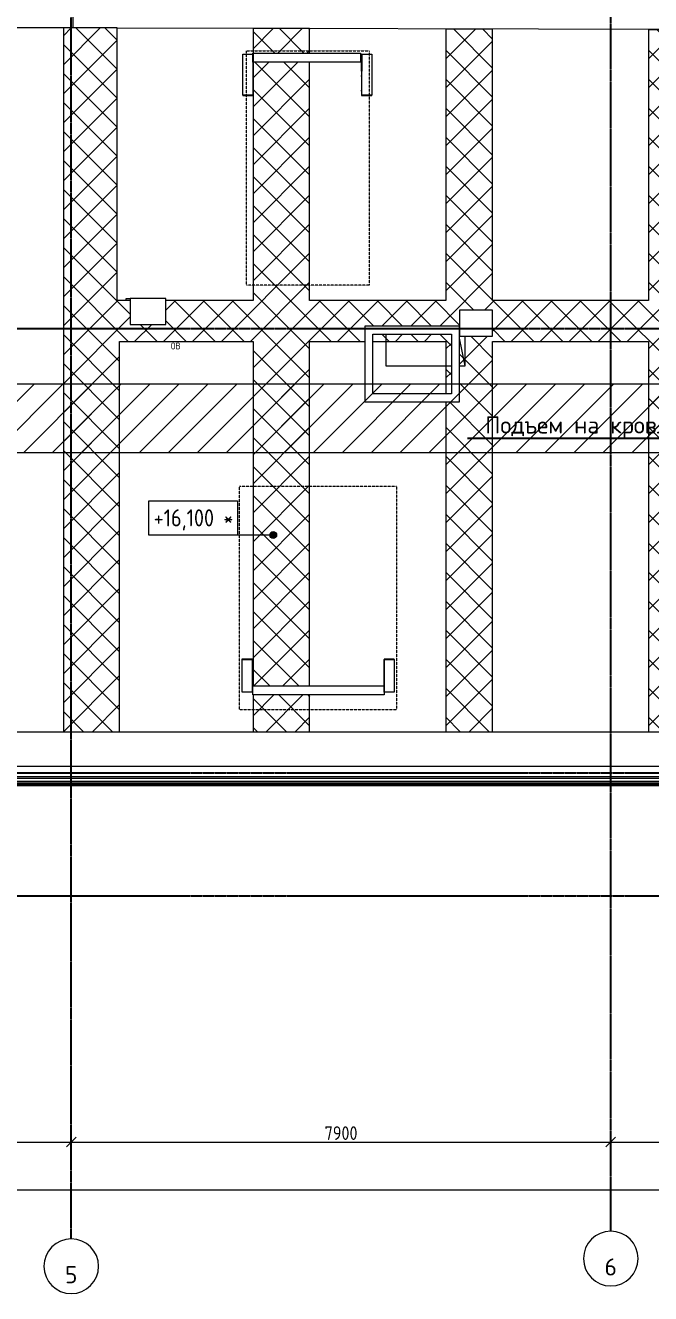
# Model space of a CAD drawing. Header units: millimetres. Extents: x -99936 to 523262, y -63190 to 327013.
# Drawn here: x 427392 to 436549, y 66816 to 85369 of the extents above; entities that cross this region are included whole.
import ezdxf
from ezdxf import colors
from ezdxf.entities.mleader import LeaderData, LeaderLine
from ezdxf.math import Vec2, Vec3

# ---------------------------------------------------------------- set-up
doc = ezdxf.new("R2010")
doc.units = ezdxf.units.MM
doc.linetypes.add('ADSK_Линия сетки', pattern=[25, 20, -2.5, 0, -2.5])
doc.linetypes.add('ADSK_Штриховая_ш3 п1_5', pattern=[4.5, 3, -1.5])
for name, color, linetype, lineweight in [('0_АР', 8, 'Continuous', 20), ('Аннотация', 7, 'Continuous', 9), ('Ограждение', 251, 'Continuous', 18), ('Оси', 7, 'Continuous', 9)]:
    doc.layers.add(name, color=color, linetype=linetype, lineweight=lineweight)
doc.layers.add('Обобщенные модели', color=5, linetype='Continuous', lineweight=18, true_color=0x0000ff)
doc.styles.add('GOST Common_1', font='GOST Common_0.ttf', dxfattribs={"width": 0.9, "height": 200})
doc.styles.add('GOST Common_3', font='GOST Common_0.ttf', dxfattribs={"width": 0.9, "height": 100})
doc.styles.add('ISOCPEUR', font='isocpeur.ttf', dxfattribs={"height": 250})
doc.dimstyles.new('ADSK_Основной_2_5_мм_Оси', dxfattribs={"dimscale": 304.8, "dimtxt": 251.428749, "dimasz": 0.463911, "dimexe": 0.492126, "dimexo": 0.492126, "dimgap": 0.098425, "dimtad": 1, "dimrnd": 0.01, "dimdsep": 46, "dimtxsty": 'GOST Common_1', "dimblk1": 'OBLIQUE', "dimblk2": 'OBLIQUE', "dimsah": 1, "dimcen": 0.09, "dimdle": 0.492126, "dimazin": 2, "dimtfac": 1, "dimtdec": 4, "dimtix": 1, "dimtmove": 0, "dimatfit": 3, "dimfxl": 1, "dimtvp": 1, "dimtolj": 1, "dimtzin": 0, "dimlwd": 20, "dimlwe": 20, "dimarcsym": 2})
pattern_1 = [(45, (0, 0), (-106.066, 106.066), [])]

# ---------------------------------------------------------------- blocks, each defined once
blk = doc.blocks.new('Ограждение - Ограждение-2975933-План чердака копия 2')
at = {"layer": 'Ограждение'}
h = blk.add_hatch(dxfattribs=at)
h.set_pattern_fill('FP_2', color=256, style=0, pattern_type=2)
h.set_pattern_definition(pattern_1)
h.paths.add_polyline_path([(14400, 11707), (14550, 11707), (14550, 11712), (14402, 11712), (14402, 12061), (14400, 12061), (14400, 11712)])
for p, q in [((14400, 12309), (14402, 12309)), ((14400, 12061), (14400, 12309)), ((14402, 12309), (14550, 12309)), ((14402, 12309), (14402, 12061)), ((14550, 12309), (14550, 11712))]:
    blk.add_line(p, q, dxfattribs=at)
at = {"layer": 'Ограждение', "lineweight": 18}
for p, q in [((14400, 12061), (14400, 11707)), ((14402, 12061), (14400, 12061)), ((14402, 11712), (14402, 12061)), ((14400, 11707), (14550, 11707)), ((14550, 11712), (14402, 11712)), ((14550, 11707), (14550, 11712))]:
    blk.add_line(p, q, dxfattribs=at)
blk = doc.blocks.new('Ограждение - Ограждение-2976120-План чердака копия 2')
at = {"layer": 'Ограждение'}
h = blk.add_hatch(dxfattribs=at)
h.set_pattern_fill('FP_2', color=256, style=0, pattern_type=2)
h.set_pattern_definition(pattern_1)
h.paths.add_polyline_path([(12812, 11707), (12814, 11707), (12814, 12061), (12812, 12061), (12812, 11712), (12664, 11712), (12664, 11707)])
for p, q in [((12664, 12309), (12807, 12309)), ((12664, 11712), (12664, 12309)), ((12812, 12309), (12814, 12309)), ((12812, 12061), (12812, 12309)), ((12814, 12309), (12814, 12061))]:
    blk.add_line(p, q, dxfattribs=at)
at = {"layer": 'Ограждение', "lineweight": 18}
for p, q in [((12814, 12061), (12812, 12061)), ((12812, 12061), (12812, 11712)), ((12814, 11707), (12814, 12061)), ((12812, 11712), (12664, 11712)), ((12664, 11712), (12664, 11707)), ((12664, 11707), (12814, 11707))]:
    blk.add_line(p, q, dxfattribs=at)
blk = doc.blocks.new('Ограждение - Ограждение-2976172-План чердака копия 2')
at = {"layer": 'Ограждение'}
for p, q in [((12807, 12197), (12807, 12326)), ((12807, 12326), (14387, 12326)), ((14387, 12326), (14387, 12197)), ((12807, 12195), (12807, 12197)), ((12807, 12197), (12812, 12197)), ((12812, 12195), (12807, 12195)), ((12814, 12197), (14387, 12197)), ((14387, 12195), (12814, 12195)), ((14387, 12197), (14387, 12195))]:
    blk.add_line(p, q, dxfattribs=at)
blk = doc.blocks.new('Ограждение - Ограждение-2981118-План чердака копия 2')
at = {"layer": 'Ограждение'}
h = blk.add_hatch(dxfattribs=at)
h.set_pattern_fill('FP_2', color=256, style=0, pattern_type=2)
h.set_pattern_definition(pattern_1)
h.paths.add_polyline_path([(14731, 3106), (14731, 3454), (14879, 3454), (14879, 3459), (14729, 3459), (14729, 3106)])
at = {"layer": 'Ограждение', "lineweight": 18}
for p, q in [((14729, 3459), (14729, 3106)), ((14879, 3459), (14729, 3459)), ((14731, 3106), (14731, 3454)), ((14731, 3454), (14879, 3454)), ((14879, 3454), (14879, 3459)), ((14729, 3106), (14731, 3106))]:
    blk.add_line(p, q, dxfattribs=at)
at = {"layer": 'Ограждение'}
for p, q in [((14879, 3454), (14879, 2974)), ((14729, 2974), (14729, 3106)), ((14731, 2974), (14729, 2974)), ((14731, 3106), (14731, 2974)), ((14879, 2974), (14731, 2974))]:
    blk.add_line(p, q, dxfattribs=at)
blk = doc.blocks.new('Ограждение - Ограждение-2981119-План чердака копия 2')
at = {"layer": 'Ограждение'}
h = blk.add_hatch(dxfattribs=at)
h.set_pattern_fill('FP_2', color=256, style=0, pattern_type=2)
h.set_pattern_definition(pattern_1)
h.paths.add_polyline_path([(12802, 3106), (12804, 3106), (12804, 3459), (12654, 3459), (12654, 3454), (12802, 3454)])
at = {"layer": 'Ограждение', "lineweight": 18}
for p, q in [((12804, 3459), (12654, 3459)), ((12654, 3459), (12654, 3454)), ((12654, 3454), (12802, 3454)), ((12802, 3454), (12802, 3106)), ((12804, 3106), (12804, 3459)), ((12802, 3106), (12804, 3106))]:
    blk.add_line(p, q, dxfattribs=at)
at = {"layer": 'Ограждение'}
for p, q in [((12654, 2974), (12654, 3454)), ((12802, 2974), (12654, 2974)), ((12802, 2974), (12802, 3106)), ((12804, 2974), (12802, 2974)), ((12804, 3106), (12804, 2974))]:
    blk.add_line(p, q, dxfattribs=at)
blk = doc.blocks.new('Ограждение - Ограждение-2981117-План чердака копия 2')
at = {"layer": 'Ограждение'}
for p, q in [((12807, 3065), (12807, 3067)), ((12807, 3067), (14729, 3067)), ((12807, 2935), (12807, 3065)), ((14729, 3065), (12807, 3065)), ((14729, 2974), (14729, 2935)), ((14729, 2935), (12807, 2935))]:
    blk.add_line(p, q, dxfattribs=at)
blk = doc.blocks.new('GM_Отверстие прямоугольное _в плите_ - Отверстие-6379781-План чердака копия 2')
at = {"layer": 'Обобщенные модели'}
for p, q in [((-499, 275), (-580, 275)), ((-580, 275), (-580, -160)), ((-580, 275), (-499, -132)), ((580, 275), (-379, 275)), ((580, -190), (580, 275))]:
    blk.add_line(p, q, dxfattribs=at)
blk = doc.blocks.new('Ось сетки - Круг_Ø8 мм-8258-План чердака копия 2')
at = {"layer": 'Оси', "lineweight": 20}
for start, end in [(360, 180), (180, 360)]:
    blk.add_arc((0, 0), 4, start, end, dxfattribs=at)
blk = doc.blocks.new('_Oblique')
at = {"color": 0, "linetype": 'ByBlock', "lineweight": -2}
blk.add_line((-0.5, -0.5), (0.5, 0.5), dxfattribs=at)
blk = doc.blocks.new('*D2361')
at = {"color": 0, "lineweight": 20, "transparency": 16777216}
for p, q in [((411265, 68334), (473415, 68334)), ((411415, 68284), (411415, 68184)), ((473265, 68284), (473265, 68184))]:
    blk.add_line(p, q, dxfattribs=at)
at = {"layer": 'Defpoints', "color": 0, "transparency": 16777216}
for p in [(411415, 68434), (473265, 68434), (473265, 68334)]:
    blk.add_point(p, dxfattribs=at)
at = {"color": 0, "lineweight": 20, "transparency": 16777216, "xscale": 141.4, "yscale": 141.4, "zscale": 141.4, "rotation": 180}
blk.add_blockref('_Oblique', (411415, 68334), dxfattribs=at)
at = {"color": 0, "lineweight": 20, "transparency": 16777216, "xscale": 141.4, "yscale": 141.4, "zscale": 141.4}
blk.add_blockref('_Oblique', (473265, 68334), dxfattribs=at)
at = {"color": 0, "lineweight": 20, "transparency": 16777216, "insert": (442340, 68464), "char_height": 200, "width": 889.8, "attachment_point": 5, "style": 'GOST Common_1'}
blk.add_mtext('\\A1;61850', dxfattribs=at)
blk = doc.blocks.new('*D2366')
at = {"color": 0, "lineweight": 20, "transparency": 16777216}
for p, q in [((424915, 69034), (428215, 69034)), ((425065, 68984), (425065, 68884)), ((428065, 68984), (428065, 68884))]:
    blk.add_line(p, q, dxfattribs=at)
at = {"layer": 'Defpoints', "color": 0, "transparency": 16777216}
for p in [(425065, 69134), (428065, 69134), (428065, 69034)]:
    blk.add_point(p, dxfattribs=at)
at = {"color": 0, "lineweight": 20, "transparency": 16777216, "xscale": 141.4, "yscale": 141.4, "zscale": 141.4, "rotation": 180}
blk.add_blockref('_Oblique', (425065, 69034), dxfattribs=at)
at = {"color": 0, "lineweight": 20, "transparency": 16777216, "xscale": 141.4, "yscale": 141.4, "zscale": 141.4}
blk.add_blockref('_Oblique', (428065, 69034), dxfattribs=at)
at = {"color": 0, "lineweight": 20, "transparency": 16777216, "insert": (426565, 69164), "char_height": 200, "width": 756.84, "attachment_point": 5, "style": 'GOST Common_1'}
blk.add_mtext('\\A1;3000', dxfattribs=at)
blk = doc.blocks.new('*D2367')
at = {"color": 0, "lineweight": 20, "transparency": 16777216}
for p, q in [((427915, 69034), (436115, 69034)), ((428065, 68984), (428065, 68884)), ((435965, 68984), (435965, 68884))]:
    blk.add_line(p, q, dxfattribs=at)
at = {"layer": 'Defpoints', "color": 0, "transparency": 16777216}
for p in [(428065, 69134), (435965, 69134), (435965, 69034)]:
    blk.add_point(p, dxfattribs=at)
at = {"color": 0, "lineweight": 20, "transparency": 16777216, "xscale": 141.4, "yscale": 141.4, "zscale": 141.4, "rotation": 180}
blk.add_blockref('_Oblique', (428065, 69034), dxfattribs=at)
at = {"color": 0, "lineweight": 20, "transparency": 16777216, "xscale": 141.4, "yscale": 141.4, "zscale": 141.4}
blk.add_blockref('_Oblique', (435965, 69034), dxfattribs=at)
at = {"color": 0, "lineweight": 20, "transparency": 16777216, "insert": (432015, 69164), "char_height": 200, "width": 756.84, "attachment_point": 5, "style": 'GOST Common_1'}
blk.add_mtext('\\A1;7900', dxfattribs=at)
blk = doc.blocks.new('*D2368')
at = {"color": 0, "lineweight": 20, "transparency": 16777216}
for p, q in [((435815, 69034), (448615, 69034)), ((435965, 68984), (435965, 68884)), ((448465, 68984), (448465, 68884))]:
    blk.add_line(p, q, dxfattribs=at)
at = {"layer": 'Defpoints', "color": 0, "transparency": 16777216}
for p in [(435965, 69134), (448465, 69134), (448465, 69034)]:
    blk.add_point(p, dxfattribs=at)
at = {"color": 0, "lineweight": 20, "transparency": 16777216, "xscale": 141.4, "yscale": 141.4, "zscale": 141.4, "rotation": 180}
blk.add_blockref('_Oblique', (435965, 69034), dxfattribs=at)
at = {"color": 0, "lineweight": 20, "transparency": 16777216, "xscale": 141.4, "yscale": 141.4, "zscale": 141.4}
blk.add_blockref('_Oblique', (448465, 69034), dxfattribs=at)
at = {"color": 0, "lineweight": 20, "transparency": 16777216, "insert": (442215, 69164), "char_height": 200, "width": 889.8, "attachment_point": 5, "style": 'GOST Common_1'}
blk.add_mtext('\\A1;12500', dxfattribs=at)
blk = doc.blocks.new('*D2374')
at = {"color": 0, "lineweight": 20, "transparency": 16777216}
for p, q in [((411265, 68334), (473415, 68334)), ((411415, 68284), (411415, 68184)), ((473265, 68284), (473265, 68184))]:
    blk.add_line(p, q, dxfattribs=at)
at = {"layer": 'Defpoints', "color": 0, "transparency": 16777216}
for p in [(411415, 68434), (473265, 68434), (473265, 68334)]:
    blk.add_point(p, dxfattribs=at)
at = {"color": 0, "lineweight": 20, "transparency": 16777216, "xscale": 141.4, "yscale": 141.4, "zscale": 141.4, "rotation": 180}
blk.add_blockref('_Oblique', (411415, 68334), dxfattribs=at)
at = {"color": 0, "lineweight": 20, "transparency": 16777216, "xscale": 141.4, "yscale": 141.4, "zscale": 141.4}
blk.add_blockref('_Oblique', (473265, 68334), dxfattribs=at)
at = {"color": 0, "lineweight": 20, "transparency": 16777216, "insert": (442340, 68464), "char_height": 200, "width": 889.8, "attachment_point": 5, "style": 'GOST Common_1'}
blk.add_mtext('\\A1;61850', dxfattribs=at)
blk = doc.blocks.new('Высотные отметки - Рамка-12095-План чердака копия 2')
at = {"layer": 'Аннотация'}
for p, q in [((-6.5, 0), (-6.5, 5)), ((-6.5, 5), (6.5, 5)), ((6.5, 5), (6.5, 0)), ((6.5, 0), (-6.5, 0))]:
    blk.add_line(p, q, dxfattribs=at)

msp = doc.modelspace()

# ---------------------------------------------------------------- hatches: boundary and pattern name
at = {"layer": '0_АР', "lineweight": 9}
h = msp.add_hatch(dxfattribs=at)
h.set_pattern_fill('FP_3', color=256, style=0, pattern_type=2)
h.set_pattern_definition([(45, (417914.95, 72638.46), (-212.132, 212.132), [])])
h.paths.add_polyline_path([(453334.005, 79120.978), (458288.314, 79120.978), (458288.314, 81607.884), (465046.712, 81607.884), (465046.712, 82530.716), (457288.314, 82530.716), (457288.314, 80328.765), (452832.534, 80328.765), (452832.534, 84028.765), (451832.534, 84028.765), (451832.534, 80120.978), (424674.041, 80120.978), (424674.041, 84460.274), (420571.259, 84460.274), (420571.259, 86583.455), (416772.864, 86583.455), (416772.864, 109113.455), (415772.864, 109113.455), (415772.864, 98481.388), (412897.222, 98481.388), (412897.222, 97481.388), (415772.864, 97481.388), (415772.864, 85583.455), (419571.259, 85583.455), (419571.259, 83357.205), (423674.041, 83357.205), (423674.041, 79120.978), (453170.458, 79120.978)])
h = msp.add_hatch(dxfattribs=at)
h.set_pattern_fill('FP_1', color=256, style=0, pattern_type=2)
h.set_pattern_definition([(45, (417914.95, 72638.46), (-212.132, 212.132), []), (135, (417914.95, 72638.46), (-212.132, -212.132), [])])
h.paths.add_polyline_path([(463838.235, 74397.43), (466701.291, 74397.43), (466701.291, 75112.43), (459988.014, 75112.43), (459988.014, 76237.43), (466678.661, 76237.43), (466678.661, 77192.43), (462038.954, 77192.43), (462038.954, 77053.455), (459888.137, 77053.455), (459888.137, 78097.43), (466662.723, 78097.43), (466662.723, 78852.43), (459771.737, 78852.43), (459771.737, 78607.884), (459391.737, 78607.884), (459391.737, 80271.892), (458793.014, 80271.892), (458793.014, 75036.687), (459904.551, 75036.687), (459908.409, 74526.687), (459904.551, 74526.687), (459904.551, 74397.43), (459908.409, 74397.43)])
h.paths.add_polyline_path([(456646.264, 75036.687), (456649.004, 75036.687), (456649.004, 80745.978), (457785.038, 80745.978), (457785.038, 80971.392), (459391.737, 80971.392), (459392.343, 81607.884), (459454.004, 81607.884), (459454.004, 85362.884), (458789.004, 85362.884), (458789.004, 81345.978), (456649.004, 81345.978), (456649.004, 84757.114), (455984.004, 84757.114), (455984.004, 81345.978), (455598.004, 81345.978), (455598.004, 80971.483), (455208.004, 80971.63), (455208.004, 81345.978), (454124.005, 81345.978), (454124.005, 85269.211), (453334.005, 85269.211), (453334.005, 81345.978), (451189.005, 81345.978), (451189.005, 85269.211), (450554.005, 85269.211), (450554.005, 81345.978), (448344.004, 81345.978), (448344.004, 85269.211), (447644.004, 85269.211), (447644.004, 81345.978), (445584.004, 81345.978), (445584.004, 85277.967), (444899.004, 85279.77), (444899.004, 81345.978), (442794.004, 81345.978), (442794.004, 85288.721), (442084.004, 85288.721), (442084.004, 81345.978), (439959.004, 81345.978), (439959.004, 85296.356), (439284.004, 85296.356), (439284.004, 81345.978), (437214.004, 81345.978), (437214.004, 85303.464), (436519.004, 85303.464), (436519.004, 81345.978), (434233.999, 81345.978), (434233.999, 85313.387), (433548.999, 85313.387), (433548.999, 81345.978), (431553.997, 81345.978), (431553.997, 84833.407), (430728.997, 84833.407), (430728.997, 81345.978), (429447.013, 81345.978), (429447.013, 80995.416), (428927.013, 80995.416), (428927.013, 81345.978), (428733.994, 81345.978), (428733.994, 85332.303), (427948.994, 85332.303), (427948.994, 75036.687), (428771.74, 75036.687), (428771.74, 80745.978), (430728.997, 80745.978), (430728.997, 75705.217), (431553.997, 75705.217), (431553.997, 80745.978), (432360.812, 80745.978), (432360.812, 80971.392), (433750.812, 80971.392), (433750.812, 79860.796), (433548.999, 79860.796), (433548.999, 75036.687), (434233.999, 75036.687), (434233.999, 80745.978), (436519.004, 80745.978), (436519.004, 75036.687), (437214.004, 75036.687), (437214.004, 80745.978), (439284.004, 80745.978), (439284.004, 75036.687), (439959.004, 75036.687), (439959.004, 80745.978), (442084.004, 80745.978), (442084.004, 75036.687), (442794.004, 75036.687), (442794.004, 80745.978), (444899.004, 80745.978), (444899.004, 75036.687), (445584.004, 75036.687), (445584.004, 80745.978), (447575.874, 80745.978), (447575.874, 80971.392), (449155.47, 80971.392), (449155.47, 80745.978), (450554.005, 80745.978), (450554.005, 75036.687), (451189.005, 75036.687), (451189.005, 80745.978), (453334.005, 80745.978), (453334.005, 75705.217), (453489.458, 75705.217), (453489.458, 76097.576), (453639.458, 76097.576), (453639.458, 75612.184), (453489.458, 75612.184), (453489.458, 75573.872), (453334.005, 75573.872), (453334.005, 75036.687), (454124.005, 75036.687), (454124.005, 80745.978), (455988.015, 80745.978), (455988.015, 75036.687)])
h.paths.add_polyline_path([(448344.004, 75036.687), (448344.004, 80279.634), (447644.004, 80279.634), (447644.004, 75036.687)])
h.paths.add_polyline_path([(431553.997, 75036.687), (431553.997, 75573.872), (430728.997, 75573.872), (430728.997, 75036.687)])
h.paths.add_polyline_path([(459888.137, 79622.428), (466652.098, 79622.428), (466652.098, 80227.428), (459771.737, 80227.428), (459771.737, 79622.428)])
h.paths.add_polyline_path([(433548.999, 79980.796), (433630.812, 79980.796), (433630.812, 80851.392), (432480.812, 80851.392), (432480.812, 80745.978), (433548.999, 80745.978), (433548.999, 80120.978)])
h.paths.add_polyline_path([(459331.737, 80391.892), (459331.737, 80851.392), (457905.038, 80851.392), (457905.038, 80745.978), (458793.014, 80745.978), (458793.014, 80391.892), (458892.168, 80391.892)])
h.paths.add_polyline_path([(447695.874, 80399.634), (448344.004, 80399.634), (448344.004, 80745.978), (449035.47, 80745.978), (449035.47, 80851.392), (447695.874, 80851.392), (447695.874, 80745.978)])
h.paths.add_polyline_path([(434232.753, 80821.564), (433751.312, 80821.564), (433751.312, 81201.564), (434232.753, 81201.564), (434232.753, 80823.617)])
h.paths.add_polyline_path([(451653.004, 80962.793), (451148.004, 80962.793), (451148.004, 81342.793), (451653.004, 81342.793), (451653.004, 80962.916)])
h.paths.add_polyline_path([(445048.719, 80979.027), (445048.719, 81359.027), (445524.239, 81358.639), (445524.239, 80979.027), (445165.067, 80979.027)])
h.paths.add_polyline_path([(439417.973, 80985.569), (439417.973, 81365.569), (439807.973, 81365.481), (439807.973, 80985.569), (439553.543, 80985.569)])
h.paths.add_polyline_path([(467325.312, 81407.884), (467325.312, 83602.884), (472984.701, 83602.884), (472984.701, 84312.884), (467325.312, 84312.884), (467325.312, 84977.884), (467200.751, 84977.884), (467198.566, 84773.177), (466574.519, 84779.835), (466574.519, 81407.884), (467219.337, 81407.884)])
h.paths.add_polyline_path([(431479.84, 84964.751), (431553.997, 84964.751), (431553.997, 85322.156), (430728.997, 85322.156), (430728.997, 84964.751)])
at = {"layer": '0_АР'}
h = msp.add_hatch(color=256, dxfattribs=at)
edge = h.paths.add_edge_path()
edge.add_arc((431021.484, 77913.172), 50, 0, 360)

# ---------------------------------------------------------------- linework, layer by layer
at = {"linetype": 'ADSK_Линия сетки'}
for p, q in [((428064.519, 67615.87), (428064.519, 94302.348)), ((435964.519, 67728.805), (435964.519, 87128.536)), ((407800.225, 80933.455), (473919.807, 80933.455)), ((407800.225, 74433.455), (460700.988, 74433.455)), ((407800.225, 72633.455), (468024.519, 72633.455))]:
    msp.add_line(p, q, dxfattribs=at)
at = {"layer": '0_АР'}
for p, q in [((428089.954, 85332.303), (428089.954, 92740.98)), ((427979.44, 85332.303), (425144.954, 85339.765)), ((428733.994, 85332.303), (427948.994, 85332.303)), ((427948.994, 85332.303), (427948.994, 75036.687)), ((428733.994, 81345.978), (428733.994, 85332.303)), ((453334.005, 85265.554), (428733.994, 85330.317)), ((431553.997, 85322.156), (430728.997, 85322.156)), ((430728.997, 85322.156), (430728.997, 84964.751)), ((431553.997, 84964.751), (431553.997, 85322.156)), ((434233.999, 85313.387), (433548.999, 85313.387)), ((433548.999, 85313.387), (433548.999, 81345.978)), ((434233.999, 81345.978), (434233.999, 85313.387)), ((437214.004, 85303.464), (436519.004, 85303.464)), ((436519.004, 85303.464), (436519.004, 81345.978)), ((431553.997, 81345.978), (431553.997, 84833.407)), ((430728.997, 84345.697), (430728.997, 81345.978)), ((428927.013, 81345.978), (428733.994, 81345.978)), ((428867.846, 81345.978), (428867.846, 81375.416)), ((428867.846, 81375.416), (428927.013, 81375.416)), ((429447.013, 81375.416), (428927.013, 81375.416)), ((428927.013, 81375.416), (428927.013, 80995.416)), ((429447.013, 80995.416), (429447.013, 81375.416)), ((430728.997, 81345.978), (429447.013, 81345.978)), ((433548.999, 81345.978), (431553.997, 81345.978)), ((436519.004, 81345.978), (434233.999, 81345.978)), ((434232.753, 81201.564), (433751.312, 81201.564)), ((433751.312, 81201.564), (433751.312, 80821.564)), ((434232.753, 80821.564), (434232.753, 81201.564)), ((428927.013, 80995.416), (429447.013, 80995.416)), ((432360.812, 80971.392), (432360.812, 79860.796)), ((433750.812, 80971.392), (432360.812, 80971.392)), ((433750.812, 79860.796), (433750.812, 80971.392)), ((428771.74, 75036.687), (428771.74, 80745.978)), ((428771.74, 80745.978), (430728.997, 80745.978)), ((430728.997, 80745.978), (430728.997, 75705.217)), ((431553.997, 75705.217), (431553.997, 80745.978)), ((431553.997, 80745.978), (432360.812, 80745.978)), ((432480.812, 79980.796), (432480.812, 80851.392)), ((432480.812, 80851.392), (433630.812, 80851.392)), ((432480.812, 80745.978), (433548.999, 80745.978)), ((433548.999, 80745.978), (433548.999, 79980.796)), ((433630.812, 80851.392), (433630.812, 79980.796)), ((433751.312, 80821.564), (434232.753, 80821.564)), ((434233.999, 75036.687), (434233.999, 80745.978)), ((434233.999, 80745.978), (436519.004, 80745.978)), ((436519.004, 80745.978), (436519.004, 75036.687)), ((451832.534, 80120.978), (424674.041, 80120.978)), ((433630.812, 79980.796), (432480.812, 79980.796)), ((432360.812, 79860.796), (433750.812, 79860.796)), ((433548.999, 79860.796), (433548.999, 75036.687)), ((423674.041, 79120.978), (458288.314, 79120.978)), ((430728.997, 75573.872), (430728.997, 75036.687)), ((431553.997, 75036.687), (431553.997, 75573.872)), ((425337.645, 75036.687), (459904.551, 75036.687)), ((437294.954, 74526.687), (425593.088, 74526.687)), ((437294.954, 74376.687), (425743.088, 74376.687)), ((425743.088, 74356.687), (459244.954, 74356.687)), ((459244.954, 74306.687), (425873.088, 74306.687)), ((425873.088, 74286.687), (459134.793, 74286.687)), ((425873.088, 74266.687), (459244.954, 74266.687)), ((459244.954, 74246.687), (425873.088, 74246.687))]:
    msp.add_line(p, q, dxfattribs=at)
at = {"layer": '0_АР', "linetype": 'ADSK_Штриховая_ш3 п1_5'}
for p, q in [((430628.686, 84996.72), (432428.686, 84996.72)), ((430628.686, 81567.659), (430628.686, 84996.72)), ((432428.686, 84996.72), (432428.686, 81567.659)), ((432428.686, 81567.659), (430628.686, 81567.659)), ((430528.686, 78629.91), (432828.686, 78629.91)), ((430528.686, 75354.91), (430528.686, 78629.91)), ((432828.686, 78629.91), (432828.686, 75354.91)), ((432828.686, 75354.91), (430528.686, 75354.91))]:
    msp.add_line(p, q, dxfattribs=at)
at = {"layer": '0_АР', "lineweight": 20}
msp.add_line((431021.484, 77913.172), (429850.552, 77913.172), dxfattribs=at)
at = {"layer": '0_АР'}
msp.add_circle((431021.484, 77913.172), 50, dxfattribs=at)

# ---------------------------------------------------------------- block references
at = {"lineweight": 20, "xscale": 99.99999999999993, "yscale": 99.99999999999993, "zscale": 99.99999999999993}
for p in [(435964.519, 67328.805), (428064.519, 67215.87)]:
    msp.add_blockref('Ось сетки - Круг_Ø8 мм-8258-План чердака копия 2', p, dxfattribs=at)
at = {"layer": '0_АР'}
for name in ['Ограждение - Ограждение-2976120-План чердака копия 2', 'Ограждение - Ограждение-2976172-План чердака копия 2', 'Ограждение - Ограждение-2975933-План чердака копия 2', 'Ограждение - Ограждение-2981119-План чердака копия 2', 'Ограждение - Ограждение-2981118-План чердака копия 2', 'Ограждение - Ограждение-2981117-План чердака копия 2']:
    msp.add_blockref(name, (417914.954, 72638.455), dxfattribs=at)
at = {"layer": '0_АР', "rotation": 180}
msp.add_blockref('GM_Отверстие прямоугольное _в плите_ - Отверстие-6379781-План чердака копия 2', (433252.267, 80661.693), dxfattribs=at)
at = {"layer": '0_АР', "lineweight": 20, "xscale": 99.99999999999993, "yscale": 99.99999999999993, "zscale": 99.99999999999993}
msp.add_blockref('Высотные отметки - Рамка-12095-План чердака копия 2', (429850.552, 77913.172), dxfattribs=at)

# ---------------------------------------------------------------- texts
at = {"char_height": 250, "width": 232.2, "attachment_point": 5, "line_spacing_factor": 1.022766, "style": 'ISOCPEUR'}
for s, insert in [('\\pt64.285,128.57,192.86,257.14,321.43,385.72,450,514.28,578.57,642.86,707.14,771.43,835.72,900,964.29,1028.6,1092.9,1157.1,1221.4,1285.7,1350,1414.3,1478.6,1542.9,1607.1,1671.4,1735.7,1800,1864.3,1928.6,1992.9,2057.1;5', (428063.688, 67092.966)), ('\\pt64.285,128.57,192.86,257.14,321.43,385.72,450,514.28,578.57,642.86,707.14,771.43,835.72,900,964.29,1028.6,1092.9,1157.1,1221.4,1285.7,1350,1414.3,1478.6,1542.9,1607.1,1671.4,1735.7,1800,1864.3,1928.6,1992.9,2057.1;6', (435963.688, 67205.9))]:
    msp.add_mtext(s, dxfattribs=dict(at, insert=insert))
at = {"layer": '0_АР', "lineweight": 9, "insert": (429522.035, 80729.46), "char_height": 100, "width": 156.348, "attachment_point": 1, "line_spacing_factor": 1.022766, "style": 'GOST Common_3'}
msp.add_mtext('\\pt360,720,1080,1440,1800,2160,2520,2880,3240,3600,3960,4320,4680,5040,5400,5760,6120,6480,6840,7200,7560,7920,8280,8640,9000,9360,9720,10080,10440,10800,11160,11520;ОВ', dxfattribs=at)
at = {"layer": '0_АР', "lineweight": 20, "insert": (429271.022, 78289.879), "char_height": 250, "width": 1390.87157, "attachment_point": 1, "line_spacing_factor": 1.022761, "style": 'GOST Common_1'}
msp.add_mtext('+16,100 *', dxfattribs=at)

# ---------------------------------------------------------------- dimensions: what is measured, and where the dimension line sits
at = {"lineweight": 20}
for base, p1, p2, override, picture, middle in [((428064.519, 69033.789), (425064.519, 69133.774), (428064.519, 69133.774), {"dimpost": '<>', "dimfxl": 3000}, '*D2366', (426564.519, 69163.789)), ((435964.519, 69033.789), (428064.519, 69133.774), (435964.519, 69133.774), {"dimpost": '<>', "dimfxl": 7900}, '*D2367', (432014.519, 69163.789)), ((448464.519, 69033.789), (435964.519, 69133.774), (448464.519, 69133.774), {"dimpost": '<>', "dimfxl": 12500}, '*D2368', (442214.519, 69163.789)), ((473264.519, 68333.789), (411414.519, 68433.774), (473264.519, 68433.774), {"dimpost": '<>', "dimfxl": 61850}, '*D2361', (442339.519, 68463.789)), ((473264.519, 68333.789), (411414.519, 68433.774), (473264.519, 68433.774), {"dimpost": '<>', "dimfxl": 61850}, '*D2374', (442339.519, 68463.789))]:
    dim = msp.add_linear_dim(base=base, p1=p1, p2=p2, dimstyle='ADSK_Основной_2_5_мм_Оси', override=override, dxfattribs=at)
    dim.commit()
    dim.dimension.update_dxf_attribs({"geometry": picture, "text_midpoint": middle})

# ---------------------------------------------------------------- leaders
at = {"ltscale": 10}
ml = msp.add_multileader_mtext('Standard', dxfattribs=at)
ml.set_content('Подъем на кровлю', color=256, style='ISOCPEUR')
ml.set_leader_properties()
ml.build(insert=Vec2(0, 0))
ml.multileader.update_dxf_attribs({"text_left_attachment_type": 6, "text_right_attachment_type": 6, "dogleg_length": 0.36, "arrow_head_size": 0.18})
ctx = ml.context
ctx.base_point, ctx.char_height, ctx.arrow_head_size, ctx.landing_gap_size, ctx.plane_origin = Vec3(434204.548, 79323.612), 250, 0.18, 0.09, Vec3(438173.484, 78710.275)
ctx.left_attachment, ctx.right_attachment, ctx.text_align_type = 6, 6, 2
notes = []
notes.append((ctx, [(1, (1, 1, 0), (437055.088, 79323.612), (-1, 0), 0.36, [(0, [(438173.484, 78710.275)], 0, [])])]))
ctx.mtext.insert, ctx.mtext.alignment, ctx.mtext.flow_direction = Vec3(437054.638, 79648.612), 3, 5
for ctx, leaders in notes:
    for number, flags, end, landing, length, lines in leaders:
        leader = LeaderData()
        leader.index, (leader.has_last_leader_line, leader.has_dogleg_vector, leader.attachment_direction) = number, flags
        leader.last_leader_point, leader.dogleg_vector, leader.dogleg_length = Vec3(end), Vec3(landing), length
        for number, points, colour, breaks in lines:
            line = LeaderLine()
            line.index, line.vertices, line.color, line.breaks = number, Vec3.list(points), colors.encode_raw_color(colour), breaks
            leader.lines.append(line)
        ctx.leaders.append(leader)

doc.saveas('drawing.dxf')
